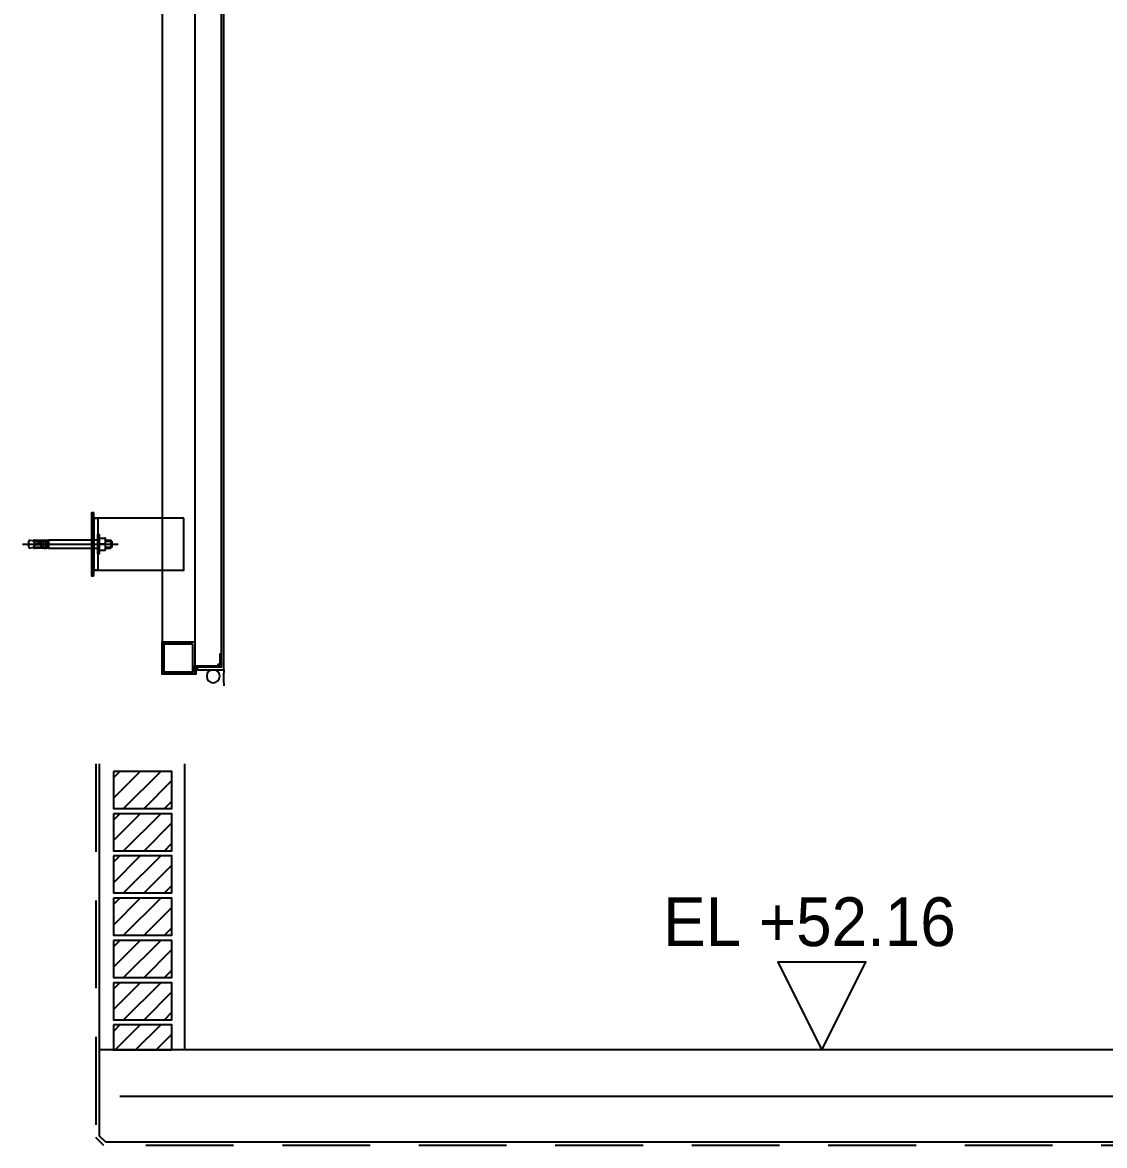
# Model space of a CAD drawing. Header units: millimetres. Extents: x 19868 to 801382, y -4805 to 85279.
# Drawn here: x 324878 to 326543, y 46842 to 48569 of the extents above; entities that cross this region are included whole.
import ezdxf

# ---------------------------------------------------------------- set-up
doc = ezdxf.new("R2010")
doc.units = ezdxf.units.MM
doc.header["$LTSCALE"] = 250
doc.linetypes.add('HID', pattern=[2.8, 1.8, -1])
for name, color, linetype in [('A-ETC-8', 8, 'Continuous'), ('A-FIN', 6, 'Continuous'), ('A-FIN-8', 8, 'Continuous'), ('A-HAT', 252, 'Continuous'), ('A-HAT-WIREMESH', 9, 'g_mesh'), ('A-WALL', 3, 'Continuous'), ('A-WP', 1, 'HID')]:
    doc.layers.add(name, color=color, linetype=linetype)
doc.layers.add('NOPLOT', color=191, linetype='Continuous', plot=False)
doc.styles.add('Gdim', font='')
doc.styles.get('Gdim').set_extended_font_data('Dotum')
doc.linetypes.add('g_mesh', pattern='A,10,-0.8,["X",Gdim,S=0.6,R=0,X=-0.15,Y=-0.3],-0.8', length=11.6)

# ---------------------------------------------------------------- blocks, each defined once
blk = doc.blocks.new('A$Cae507117')
at = {"layer": 'A-ETC-8'}
for points in [[(-50, 0), (-50, -50), (0, -50), (0, 0)], [(-46.8, -3.2), (-46.8, -46.8), (-3.2, -46.8), (-3.2, -3.2)]]:
    blk.add_lwpolyline(points, close=True, dxfattribs=at)
blk = doc.blocks.new('너트 M12')
for p, q in [((-9, 0), (9, 0)), ((-9.5, -9), (-9.5, -0.5)), ((9, -9.5), (-9, -9.5)), ((0, -8.3), (0, -1.2)), ((9.5, -0.5), (9.5, -9))]:
    blk.add_line(p, q)
for centre, start, end in [((-9, -0.5), 90, 180), ((-9, -9), 180, 270), ((9, -0.5), 0, 90), ((9, -9), 270, 0)]:
    blk.add_arc(centre, 0.5, start, end)
at = {"extrusion": (0, 0, -1)}
for centre, major_axis, ratio, start_param, end_param in [((-4.8, -0.9), (-4.75, 0.31), 0.185359, -0.024388, 3.141593), ((4.8, -0.9), (4.75, 0.31), 0.185108, 3.141593, 6.30754), ((-4.8, -8.6), (4.75, 0.31), 0.187111, 0, 3.166211), ((4.8, -8.6), (-4.75, 0.31), 0.185991, 3.117121, 6.283185)]:
    blk.add_ellipse(centre, major_axis=major_axis, ratio=ratio, start_param=start_param, end_param=end_param, dxfattribs=at)

msp = doc.modelspace()

# ---------------------------------------------------------------- hatches: boundary and pattern name
at = {"layer": 'A-HAT', "lineweight": -3}
h = msp.add_hatch(dxfattribs=at)
h.set_pattern_fill('ANSI31', color=256, scale=7, style=0)
h.set_pattern_definition([(45, (242109.08, 49739.054), (-15.715448, 15.715448), [])])
h.paths.add_polyline_path([(325108.2, 47417.4), (325018.2, 47417.4), (325018.2, 47360.4), (325108.2, 47360.4)])
h = msp.add_hatch(dxfattribs=at)
h.set_pattern_fill('ANSI31', color=256, scale=7, style=0)
h.set_pattern_definition([(45, (242109.08, 49674.054), (-15.715448, 15.715448), [])])
h.paths.add_polyline_path([(325108.2, 47352.4), (325018.2, 47352.4), (325018.2, 47295.4), (325108.2, 47295.4)])
h = msp.add_hatch(dxfattribs=at)
h.set_pattern_fill('ANSI31', color=256, scale=7, style=0)
h.set_pattern_definition([(45, (242109.08, 49609.054), (-15.715448, 15.715448), [])])
h.paths.add_polyline_path([(325108.2, 47287.4), (325018.2, 47287.4), (325018.2, 47230.4), (325108.2, 47230.4)])
h = msp.add_hatch(dxfattribs=at)
h.set_pattern_fill('ANSI31', color=256, scale=7, style=0)
h.set_pattern_definition([(45, (242109.08, 49544.054), (-15.715448, 15.715448), [])])
h.paths.add_polyline_path([(325108.2, 47222.4), (325018.2, 47222.4), (325018.2, 47165.4), (325108.2, 47165.4)])
h = msp.add_hatch(dxfattribs=at)
h.set_pattern_fill('ANSI31', color=256, scale=7, style=0)
h.set_pattern_definition([(45, (242109.08, 49479.054), (-15.715448, 15.715448), [])])
h.paths.add_polyline_path([(325108.2, 47157.4), (325018.2, 47157.4), (325018.2, 47100.4), (325108.2, 47100.4)])
h = msp.add_hatch(dxfattribs=at)
h.set_pattern_fill('ANSI31', color=256, scale=7, style=0)
h.set_pattern_definition([(45, (242109.08, 49414.054), (-15.715448, 15.715448), [])])
h.paths.add_polyline_path([(325108.2, 47092.4), (325018.2, 47092.4), (325018.2, 47035.4), (325108.2, 47035.4)])
h = msp.add_hatch(dxfattribs=at)
h.set_pattern_fill('ANSI31', color=256, scale=7, style=0)
h.set_pattern_definition([(45, (242109.08, 49349.054), (-15.715448, 15.715448), [])])
h.paths.add_polyline_path([(325108.2, 46988.9), (325018.2, 46988.9), (325018.2, 47027.4), (325108.2, 47027.4)])

# ---------------------------------------------------------------- linework, layer by layer
at = {"layer": 'A-ETC-8'}
for p, q in [((325093.2, 50244.7), (325093.2, 47566.9)), ((325143.2, 50244.7), (325143.2, 47566.9)), ((324878.2, 47766.9), (325025.7, 47766.9)), ((324888.2, 47762.4), (324888.2, 47771.4)), ((324889.7, 47772.9), (324890.2, 47772.9)), ((324890.2, 47772.9), (324901.2, 47771.4)), ((324895.6, 47770.5), (324895.6, 47772.2)), ((324896.1, 47769.6), (324897.9, 47768.4)), ((324896.1, 47764.2), (324897.9, 47765.4)), ((324896.6, 47773.2), (324911.6, 47773.2)), ((324906.1, 47767.9), (324899.5, 47767.9)), ((324906.1, 47765.9), (324899.5, 47765.9)), ((324901.2, 47771.4), (324915.2, 47771.4)), ((324906.6, 47768.9), (324906.6, 47768.4)), ((324906.6, 47765.4), (324906.6, 47764.9)), ((324910.6, 47768.9), (324910.6, 47764.9)), ((324911.6, 47773.2), (324914.6, 47773.2)), ((324914.6, 47760.7), (324914.6, 47773.2)), ((324915.2, 47772.9), (324915.2, 47760.9)), ((324915.2, 47772.9), (324918.2, 47772.9)), ((324918.2, 47772.9), (324918.2, 47760.9)), ((324994.2, 47772.9), (324918.2, 47772.9)), ((325005.5, 47771.4), (325015.7, 47771.4)), ((325005.7, 47772.9), (325014.2, 47772.9)), ((325014.2, 47772.9), (325014.2, 47760.9)), ((325015.7, 47771.4), (325014.2, 47772.9)), ((325015.7, 47771.4), (325015.7, 47762.4)), ((324890.2, 47760.9), (324889.7, 47760.9)), ((324901.2, 47762.4), (324890.2, 47760.9)), ((324895.6, 47761.7), (324895.6, 47763.4)), ((324911.6, 47760.7), (324896.6, 47760.7)), ((324901.2, 47762.4), (324915.2, 47762.4)), ((324911.6, 47760.7), (324914.6, 47760.7)), ((324918.2, 47760.9), (324915.2, 47760.9)), ((324918.2, 47760.9), (324994.2, 47760.9)), ((325005.7, 47762.4), (325015.7, 47762.4)), ((325005.7, 47760.9), (325014.2, 47760.9)), ((325015.7, 47762.4), (325014.2, 47760.9))]:
    msp.add_line(p, q, dxfattribs=at)
for points in [[(324988.2, 47719.4), (324988.2, 47814.4, 0.414214), (324987.2, 47815.4), (324984.7, 47815.4), (324984.7, 47718.4), (324987.2, 47718.4, 0.414214)], [(325180.2, 47577.9), (325145.2, 47577.9), (325145.2, 47566.9), (325143.2, 47566.9), (325143.2, 47579.9), (325178.6, 47579.9, -0.226541), (325182.2, 47583.6), (325182.2, 47598.3), (325184.2, 47598.3), (325184.2, 47581.9, 0.414214)]]:
    msp.add_lwpolyline(points, format="xyb", close=True, dxfattribs=at)
for points in [[(325126.7, 47806.9), (324988.2, 47806.9), (324988.2, 47726.9), (325126.7, 47726.9)], [(324988.2, 47806.9), (324994.2, 47806.9), (324994.2, 47726.9), (324988.2, 47726.9)], [(324994.2, 47751.9), (324994.2, 47781.9), (324996.2, 47781.9), (324996.2, 47751.9)]]:
    msp.add_lwpolyline(points, close=True, dxfattribs=at)
for centre, radius, start, end in [((324889.7, 47771.4), 1.5, 90, 180), ((324896.6, 47772.2), 1, 90, 180), ((324896.6, 47770.5), 1, 180, 236.3099), ((324899.5, 47770.9), 3, 236.3099, 270), ((324899.5, 47762.9), 3, 90, 123.6901), ((324906.1, 47768.4), 0.5, 270, 0), ((324906.1, 47765.4), 0.5, 0, 90), ((324908.6, 47768.9), 2, 90, 180), ((324908.6, 47768.9), 2, 0, 90), ((324889.7, 47762.4), 1.5, 180, 270), ((324896.6, 47763.4), 1, 123.6901, 180), ((324896.6, 47761.7), 1, 180, 270), ((324908.6, 47764.9), 2, 180, 270), ((324908.6, 47764.9), 2, 270, 0), ((325284.6, 47561.4), 97.2, 172.6148, 187.3852)]:
    msp.add_arc(centre, radius, start, end, dxfattribs=at)
at = {"layer": 'A-ETC-8', "extrusion": (0, 0, -1)}
msp.add_ellipse((325171.7, 47563.9), major_axis=(-10, 0), ratio=0.999542, dxfattribs=at)
at = {"layer": 'A-FIN'}
for p, q in [((325128.2, 46988.9), (325128.2, 47428.9)), ((327220.2, 46988.9), (324996.2, 46988.9))]:
    msp.add_line(p, q, dxfattribs=at)
msp.add_lwpolyline([(325147.2, 47577.9), (325147.2, 47573.9), (325188.2, 47573.9), (325188.2, 50264), (325147.2, 50264), (325147.2, 50260), (325184.2, 50260), (325184.2, 47577.9), (325147.2, 47577.9)], close=True, dxfattribs=at)
at = {"layer": 'A-FIN-8'}
for p, q in [((324996.2, 47428.9), (324996.2, 46857.1)), ((325006.4, 46846.9), (324996.2, 46857.1)), ((327720, 46846.9), (325006.4, 46846.9))]:
    msp.add_line(p, q, dxfattribs=at)
at = {"layer": 'A-HAT-WIREMESH', "ltscale": 0.6}
msp.add_line((325028.2, 46917.9), (327708.5, 46917.9), dxfattribs=at)
at = {"layer": 'A-WALL'}
for points in [[(325018.2, 47417.4), (325018.2, 47360.4), (325108.2, 47360.4), (325108.2, 47417.4)], [(325018.2, 47352.4), (325018.2, 47295.4), (325108.2, 47295.4), (325108.2, 47352.4)], [(325018.2, 47287.4), (325018.2, 47230.4), (325108.2, 47230.4), (325108.2, 47287.4)], [(325018.2, 47222.4), (325018.2, 47165.4), (325108.2, 47165.4), (325108.2, 47222.4)], [(325018.2, 47157.4), (325018.2, 47100.4), (325108.2, 47100.4), (325108.2, 47157.4)], [(325018.2, 47092.4), (325018.2, 47035.4), (325108.2, 47035.4), (325108.2, 47092.4)], [(325018.2, 47027.4), (325018.2, 46988.9), (325108.2, 46988.9), (325108.2, 47027.4)]]:
    msp.add_lwpolyline(points, close=True, dxfattribs=at)
at = {"layer": 'A-WP', "ltscale": 0.3}
for p, q in [((324991.2, 47428.9), (324991.2, 46854.1)), ((325003.4, 46841.9), (324991.2, 46854.1)), ((327723.1, 46841.9), (325003.4, 46841.9))]:
    msp.add_line(p, q, dxfattribs=at)
at = {"layer": 'NOPLOT'}
msp.add_lwpolyline([(326108.2, 46988.9), (326175.7, 47123.9), (326040.7, 47123.9), (326108.2, 46988.9)], dxfattribs=at)

# ---------------------------------------------------------------- block references
at = {"layer": 'A-ETC-8', "rotation": 90.00000000000001}
msp.add_blockref('너트 M12', (324996.2, 47766.9), dxfattribs=at)
at = {"layer": 'A-ETC-8', "xscale": -1}
msp.add_blockref('A$Cae507117', (325093.2, 47616.9), dxfattribs=at)

# ---------------------------------------------------------------- texts
at = {"layer": 'NOPLOT', "linetype": 'Continuous', "style": 'Gdim'}
msp.add_text('EL +52.16', height=75, rotation=360, dxfattribs=at).set_placement((325864.1, 47148.7))

doc.saveas('drawing.dxf')
